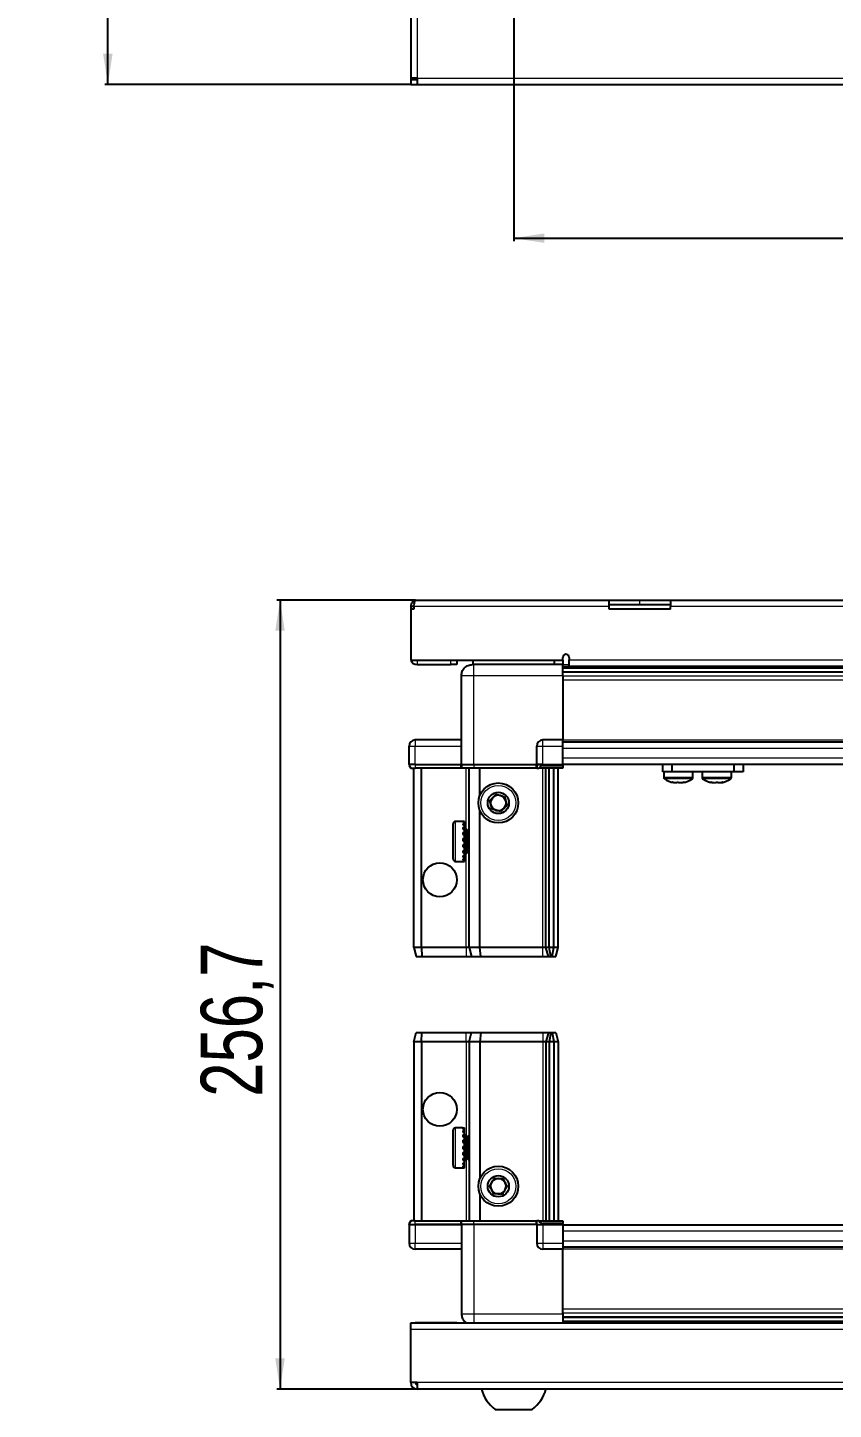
# Model space of a CAD drawing. Header units: millimetres. Extents: x 1021 to 2515, y 312 to 1714.
# Drawn here: x 1020.5 to 1282.6, y 312.1 to 761.7 of the extents above; entities that cross this region are included whole.
import ezdxf

# ---------------------------------------------------------------- set-up
doc = ezdxf.new("R2010")
doc.units = ezdxf.units.MM
doc.layers.add('FORMAT', color=7, linetype='Continuous')
doc.styles.add('SLDTEXTSTYLE0', font='TXT', dxfattribs={"width": 0.75})
doc.dimstyles.new('SLDDIMSTYLE0', dxfattribs={"dimtxt": 20, "dimasz": 10, "dimexe": 0, "dimexo": 0.0625, "dimgap": 5, "dimtad": 2, "dimdec": 1, "dimrnd": 1e-09, "dimzin": 12, "dimdsep": 46, "dimtxsty": 'SLDTEXTSTYLE0', "dimsah": 1, "dimcen": 0.09, "dimadec": 0, "dimazin": 3, "dimtfac": 1, "dimtofl": 0, "dimtmove": 0, "dimatfit": 3, "dimfxl": 0, "dimfrac": 2, "dimtolj": 1, "dimtzin": 12, "dimarcsym": 0})

# ---------------------------------------------------------------- blocks, each defined once
blk = doc.blocks.new('_D')
at = {"layer": 'FORMAT'}
for p, q in [((1145.12, 1542.16), (1045.63, 1542.16)), ((1046.63, 743.16), (1046.63, 1542.16)), ((1145.12, 743.16), (1045.63, 743.16))]:
    blk.add_line(p, q, dxfattribs=at)
for points in [[(1046.63, 1542.16), (1045.09, 1532.16), (1048.17, 1532.16)], [(1046.63, 743.16), (1048.17, 753.16), (1045.09, 753.16)]]:
    blk.add_solid(points, dxfattribs=at)
at = {"layer": 'FORMAT', "insert": (1020.85, 1120.5), "char_height": 20, "attachment_point": 1, "rotation": 90, "style": 'SLDTEXTSTYLE0'}
blk.add_mtext('799', dxfattribs=at)
blk = doc.blocks.new('_D_2')
at = {"layer": 'FORMAT'}
for p, q in [((1178.63, 783.65), (1178.63, 692.16)), ((1510.63, 783.65), (1510.63, 692.16)), ((1178.63, 693.16), (1510.63, 693.16))]:
    blk.add_line(p, q, dxfattribs=at)
for points in [[(1178.63, 693.16), (1188.63, 691.63), (1188.63, 694.7)], [(1510.63, 693.16), (1500.63, 694.7), (1500.63, 691.63)]]:
    blk.add_solid(points, dxfattribs=at)
at = {"layer": 'FORMAT', "insert": (1322.46, 718.95), "char_height": 20, "attachment_point": 1, "style": 'SLDTEXTSTYLE0'}
blk.add_mtext('332', dxfattribs=at)
blk = doc.blocks.new('_D_8')
at = {"layer": 'FORMAT'}
for p, q in [((1146.72, 575.42), (1101.63, 575.42)), ((1102.63, 575.42), (1102.63, 318.72)), ((1147.22, 318.72), (1101.63, 318.72))]:
    blk.add_line(p, q, dxfattribs=at)
for points in [[(1102.63, 575.42), (1101.09, 565.42), (1104.17, 565.42)], [(1102.63, 318.72), (1104.17, 328.72), (1101.09, 328.72)]]:
    blk.add_solid(points, dxfattribs=at)
at = {"layer": 'FORMAT', "insert": (1076.85, 413.82), "char_height": 20, "attachment_point": 1, "rotation": 90, "style": 'SLDTEXTSTYLE0'}
blk.add_mtext('256,7', dxfattribs=at)

msp = doc.modelspace()

# ---------------------------------------------------------------- linework, layer by layer
at = {"color": 7, "linetype": 'Continuous', "lineweight": 25}
for p, q in [((1145.13, 1540.06), (1145.13, 745.26)), ((1147.23, 745.26), (1145.13, 745.26)), ((1145.13, 745.26), (1145.13, 744.66)), ((1147.23, 744.66), (1145.13, 744.66)), ((1145.13, 744.66), (1145.13, 743.16)), ((1145.13, 743.16), (1147.23, 743.16)), ((1147.23, 745.26), (1147.23, 743.16)), ((1147.23, 743.16), (1542.03, 743.16)), ((1146.73, 575.42), (1209.63, 575.42)), ((1209.63, 573.32), (1209.63, 575.42)), ((1209.63, 575.42), (1219.63, 575.42)), ((1219.63, 575.42), (1229.63, 575.42)), ((1229.63, 575.42), (1459.63, 575.42)), ((1229.63, 575.42), (1229.63, 573.32)), ((1146.13, 573.32), (1145.13, 573.32)), ((1145.13, 573.32), (1145.13, 572.42)), ((1146.13, 572.42), (1145.13, 572.42)), ((1145.13, 572.42), (1145.13, 555.92)), ((1146.13, 573.32), (1146.13, 572.42)), ((1219.63, 573.92), (1209.63, 573.92)), ((1209.63, 572.42), (1209.63, 573.32)), ((1229.63, 572.42), (1209.63, 572.42)), ((1229.63, 573.92), (1219.63, 573.92)), ((1229.63, 572.42), (1229.63, 573.32)), ((1145.13, 555.92), (1194.63, 555.92)), ((1147.23, 554.42), (1158.13, 554.42)), ((1160.13, 554.42), (1158.13, 554.42)), ((1160.13, 555.92), (1160.13, 554.42)), ((1165.38, 555.92), (1165.38, 554.42)), ((1194.63, 554.42), (1165.63, 554.42)), ((1191.88, 554.42), (1191.88, 555.92)), ((1194.63, 555.92), (1194.63, 556.77)), ((1194.63, 555.92), (1194.63, 554.42)), ((1194.63, 553.77), (1218.51, 553.77)), ((1196.63, 556.77), (1196.63, 556.02)), ((1196.63, 553.92), (1196.63, 556.02)), ((1196.63, 553.92), (1492.63, 553.92)), ((1213.13, 553.92), (1213.13, 553.77)), ((1213.29, 553.92), (1213.29, 553.77)), ((1213.5, 553.92), (1213.5, 553.77)), ((1214.05, 553.92), (1214.05, 553.77)), ((1214.46, 553.92), (1214.46, 553.77)), ((1215.35, 553.92), (1215.35, 553.77)), ((1215.94, 553.92), (1215.94, 553.77)), ((1217.07, 553.92), (1217.07, 553.77)), ((1217.77, 553.92), (1217.77, 553.77)), ((1218.51, 553.77), (1219.05, 553.77)), ((1219.05, 553.92), (1219.05, 553.77)), ((1219.05, 553.77), (1219.05, 553.77)), ((1219.05, 553.77), (1219.78, 553.77)), ((1219.23, 553.92), (1219.23, 553.77)), ((1219.73, 553.92), (1219.73, 553.77)), ((1219.78, 553.92), (1219.78, 553.77)), ((1219.78, 553.77), (1220.75, 553.77)), ((1219.78, 553.77), (1219.78, 553.77)), ((1220.75, 553.77), (1468.51, 553.77)), ((1221.08, 553.92), (1221.08, 553.77)), ((1221.09, 553.92), (1221.09, 553.77)), ((1221.78, 553.92), (1221.78, 553.77)), ((1222.96, 553.92), (1222.96, 553.77)), ((1223.57, 553.92), (1223.57, 553.77)), ((1224.52, 553.92), (1224.52, 553.77)), ((1224.98, 553.92), (1224.98, 553.77)), ((1225.61, 553.92), (1225.61, 553.77)), ((1225.86, 553.92), (1225.86, 553.77)), ((1226.1, 553.92), (1226.1, 553.77)), ((1226.13, 553.92), (1226.13, 553.77)), ((1161.63, 521.92), (1161.63, 550.92)), ((1494.63, 551.98), (1194.63, 551.98)), ((1494.63, 551.94), (1194.63, 551.94)), ((1194.63, 550.92), (1194.63, 529.92)), ((1144.63, 521.92), (1144.63, 527.92)), ((1161.63, 529.92), (1146.63, 529.92)), ((1186.13, 521.92), (1186.13, 527.92)), ((1194.63, 529.92), (1188.13, 529.92)), ((1194.63, 527.92), (1194.63, 529.92)), ((1194.63, 529.27), (1494.63, 529.27)), ((1194.63, 521.92), (1194.63, 527.92)), ((1144.63, 521.92), (1144.63, 521.59)), ((1144.63, 521.92), (1144.63, 521.92)), ((1144.63, 521.92), (1144.63, 521.59)), ((1146.63, 521.92), (1144.63, 521.92)), ((1144.63, 521.59), (1145.13, 520.72)), ((1144.63, 521.59), (1145.13, 520.72)), ((1146.63, 521.92), (1161.43, 521.92)), ((1161.43, 521.92), (1161.63, 521.92)), ((1161.63, 521.92), (1161.63, 520.72)), ((1161.63, 521.92), (1165.63, 521.92)), ((1165.63, 521.92), (1185.93, 521.92)), ((1185.93, 521.92), (1186.13, 521.92)), ((1186.13, 521.92), (1186.13, 520.72)), ((1188.13, 521.92), (1186.13, 521.92)), ((1186.13, 521.92), (1188.13, 521.92)), ((1188.13, 521.92), (1194.63, 521.92)), ((1188.13, 521.59), (1194.63, 521.59)), ((1194.63, 522.07), (1494.63, 522.07)), ((1194.63, 521.92), (1194.63, 521.59)), ((1194.63, 521.59), (1194.63, 520.72)), ((1227.08, 519.57), (1227.08, 522.07)), ((1230.08, 522.07), (1230.08, 519.57)), ((1250.28, 519.57), (1250.28, 522.07)), ((1253.28, 522.07), (1253.28, 519.57)), ((1145.13, 520.72), (1146.63, 520.72)), ((1146.13, 462.42), (1146.13, 520.72)), ((1161.43, 520.72), (1146.63, 520.72)), ((1148.63, 462.42), (1148.63, 520.72)), ((1161.63, 520.72), (1161.43, 520.72)), ((1165.63, 520.72), (1161.63, 520.72)), ((1164.13, 462.42), (1164.13, 520.72)), ((1185.93, 520.72), (1165.63, 520.72)), ((1167.63, 511.92), (1167.63, 520.72)), ((1186.13, 520.72), (1185.93, 520.72)), ((1186.13, 520.72), (1186.81, 520.72)), ((1194.63, 520.72), (1186.81, 520.72)), ((1189.13, 462.42), (1189.13, 520.72)), ((1190.13, 462.42), (1190.13, 520.72)), ((1191.63, 462.42), (1191.63, 520.72)), ((1193.13, 462.42), (1193.13, 520.72)), ((1230.08, 519.57), (1227.08, 519.57)), ((1227.43, 519.57), (1227.43, 517.66)), ((1250.28, 519.57), (1230.08, 519.57)), ((1236.93, 517.66), (1236.93, 519.57)), ((1239.88, 519.57), (1239.88, 517.66)), ((1239.93, 519.57), (1239.93, 517.66)), ((1249.43, 517.66), (1249.43, 519.57)), ((1253.28, 519.57), (1250.28, 519.57)), ((1167.63, 462.42), (1167.63, 506.92)), ((1158.93, 491.22), (1158.93, 502.62)), ((1162.63, 503.42), (1159.73, 503.42)), ((1162.13, 503.33), (1162.63, 503.33)), ((1162.13, 503.33), (1162.13, 503.16)), ((1162.13, 503.16), (1162.63, 503.16)), ((1162.13, 502.67), (1162.63, 502.67)), ((1162.13, 502.67), (1162.13, 502.29)), ((1162.13, 502.29), (1162.63, 502.29)), ((1162.13, 501.46), (1162.63, 501.46)), ((1162.13, 501.46), (1162.13, 500.9)), ((1162.13, 500.9), (1162.63, 500.9)), ((1162.13, 499.8), (1162.63, 499.8)), ((1162.13, 499.8), (1162.13, 499.12)), ((1162.13, 499.12), (1162.63, 499.12)), ((1162.63, 503.33), (1162.63, 503.42)), ((1162.63, 503.16), (1162.63, 503.33)), ((1162.63, 502.67), (1162.63, 503.16)), ((1162.63, 502.29), (1162.63, 502.67)), ((1162.63, 501.46), (1162.63, 502.29)), ((1162.63, 500.9), (1162.63, 501.46)), ((1162.73, 501.32), (1162.63, 501.32)), ((1162.63, 499.8), (1162.63, 500.9)), ((1162.63, 499.12), (1162.63, 499.8)), ((1162.63, 497.85), (1162.63, 499.12)), ((1162.73, 499.81), (1162.73, 501.32)), ((1162.73, 492.52), (1162.73, 499.81)), ((1163.61, 500.23), (1163.13, 500.92)), ((1163.13, 492.92), (1163.13, 500.92)), ((1164.1, 500.92), (1163.61, 500.23)), ((1163.61, 493.61), (1163.61, 500.23)), ((1164.13, 500.92), (1164.1, 500.92)), ((1164.1, 492.92), (1164.1, 500.92)), ((1162.13, 497.85), (1162.63, 497.85)), ((1162.13, 497.85), (1162.13, 497.12)), ((1162.13, 497.55), (1162.63, 497.55)), ((1162.13, 497.12), (1162.63, 497.12)), ((1162.13, 495.82), (1162.63, 495.82)), ((1162.13, 495.82), (1162.13, 495.1)), ((1162.13, 495.69), (1162.63, 495.69)), ((1162.13, 495.1), (1162.63, 495.1)), ((1162.63, 497.55), (1162.63, 497.85)), ((1162.63, 495.82), (1162.63, 497.12)), ((1162.63, 495.1), (1162.63, 495.69)), ((1162.63, 493.89), (1162.63, 495.1)), ((1159.73, 490.42), (1162.63, 490.42)), ((1162.13, 493.89), (1162.63, 493.89)), ((1162.13, 493.89), (1162.13, 493.26)), ((1162.13, 493.26), (1162.63, 493.26)), ((1162.13, 492.26), (1162.63, 492.26)), ((1162.13, 492.26), (1162.13, 491.78)), ((1162.13, 491.78), (1162.63, 491.78)), ((1162.13, 491.09), (1162.63, 491.09)), ((1162.13, 491.09), (1162.13, 490.8)), ((1162.13, 490.8), (1162.63, 490.8)), ((1162.13, 490.49), (1162.63, 490.49)), ((1162.13, 490.49), (1162.13, 490.42)), ((1162.13, 490.42), (1162.63, 490.42)), ((1162.63, 493.26), (1162.63, 493.89)), ((1162.63, 492.26), (1162.63, 493.26)), ((1162.63, 492.52), (1162.73, 492.52)), ((1162.63, 491.78), (1162.63, 492.26)), ((1162.63, 491.09), (1162.63, 491.78)), ((1162.63, 490.8), (1162.63, 491.09)), ((1162.63, 490.49), (1162.63, 490.8)), ((1162.63, 490.42), (1162.63, 490.49)), ((1162.63, 490.42), (1162.63, 490.42)), ((1163.13, 492.92), (1163.61, 493.61)), ((1163.61, 493.61), (1164.1, 492.92)), ((1164.1, 492.92), (1164.13, 492.92)), ((1148.63, 462.42), (1146.13, 462.42)), ((1146.13, 462.42), (1146.93, 459.42)), ((1146.93, 459.42), (1148.78, 459.42)), ((1163.13, 462.42), (1148.63, 462.42)), ((1148.63, 462.42), (1148.78, 459.42)), ((1148.78, 459.42), (1163.13, 459.42)), ((1164.13, 462.42), (1163.13, 462.42)), ((1163.13, 459.42), (1164.93, 459.42)), ((1167.63, 462.42), (1164.13, 462.42)), ((1164.13, 462.42), (1164.93, 459.42)), ((1164.93, 459.42), (1167.96, 459.42)), ((1188.13, 462.42), (1167.63, 462.42)), ((1167.96, 459.42), (1167.63, 462.42)), ((1167.96, 459.42), (1188.13, 459.42)), ((1189.13, 462.42), (1188.13, 462.42)), ((1188.13, 459.42), (1189.93, 459.42)), ((1190.13, 462.42), (1189.13, 462.42)), ((1189.93, 459.42), (1189.13, 462.42)), ((1189.93, 459.42), (1190.67, 459.42)), ((1191.63, 462.42), (1190.13, 462.42)), ((1190.67, 459.42), (1190.13, 462.42)), ((1190.67, 459.42), (1191.17, 459.42)), ((1191.17, 459.42), (1191.63, 462.42)), ((1191.17, 459.42), (1192.33, 459.42)), ((1193.13, 462.42), (1191.63, 462.42)), ((1192.33, 459.42), (1193.13, 462.42)), ((1146.13, 431.72), (1146.93, 434.72)), ((1146.13, 431.72), (1146.13, 373.42)), ((1148.63, 431.72), (1146.13, 431.72)), ((1146.93, 434.72), (1148.78, 434.72)), ((1148.63, 431.72), (1148.78, 434.72)), ((1148.63, 431.72), (1148.63, 373.42)), ((1163.13, 431.72), (1148.63, 431.72)), ((1148.78, 434.72), (1163.13, 434.72)), ((1163.13, 434.72), (1164.93, 434.72)), ((1164.13, 431.72), (1163.13, 431.72)), ((1164.13, 431.72), (1164.93, 434.72)), ((1164.13, 431.72), (1164.13, 373.42)), ((1167.63, 431.72), (1164.13, 431.72)), ((1164.93, 434.72), (1167.96, 434.72)), ((1167.96, 434.72), (1167.63, 431.72)), ((1188.13, 431.72), (1167.63, 431.72)), ((1167.63, 431.72), (1167.63, 387.22)), ((1167.96, 434.72), (1188.13, 434.72)), ((1188.13, 434.72), (1189.93, 434.72)), ((1189.13, 431.72), (1188.13, 431.72)), ((1189.93, 434.72), (1189.13, 431.72)), ((1189.13, 431.72), (1189.13, 373.42)), ((1190.13, 431.72), (1189.13, 431.72)), ((1189.93, 434.72), (1190.67, 434.72)), ((1190.67, 434.72), (1190.13, 431.72)), ((1190.13, 431.72), (1190.13, 373.42)), ((1191.63, 431.72), (1190.13, 431.72)), ((1190.67, 434.72), (1191.17, 434.72)), ((1191.17, 434.72), (1192.33, 434.72)), ((1191.17, 434.72), (1191.63, 431.72)), ((1191.63, 431.72), (1191.63, 373.42)), ((1193.13, 431.72), (1191.63, 431.72)), ((1192.33, 434.72), (1193.13, 431.72)), ((1193.13, 431.72), (1193.13, 373.42)), ((1158.93, 391.52), (1158.93, 402.92)), ((1162.13, 403.72), (1159.73, 403.72)), ((1162.13, 403.72), (1162.13, 403.71)), ((1162.13, 403.71), (1162.63, 403.71)), ((1162.13, 403.53), (1162.63, 403.53)), ((1162.13, 403.53), (1162.13, 403.31)), ((1162.13, 403.31), (1162.63, 403.31)), ((1162.13, 402.73), (1162.63, 402.73)), ((1162.13, 402.73), (1162.13, 402.31)), ((1162.13, 402.31), (1162.63, 402.31)), ((1162.13, 401.4), (1162.63, 401.4)), ((1162.13, 401.4), (1162.13, 400.81)), ((1162.13, 400.81), (1162.63, 400.81)), ((1162.63, 403.53), (1162.63, 403.71)), ((1162.63, 403.31), (1162.63, 403.53)), ((1162.63, 402.73), (1162.63, 403.31)), ((1162.63, 402.31), (1162.63, 402.73)), ((1162.63, 401.4), (1162.63, 402.31)), ((1162.73, 401.62), (1162.63, 401.62)), ((1162.63, 400.81), (1162.63, 401.4)), ((1162.63, 399.65), (1162.63, 400.81)), ((1162.73, 392.82), (1162.73, 401.62)), ((1163.61, 400.53), (1163.13, 401.22)), ((1163.13, 393.22), (1163.13, 401.22)), ((1164.1, 401.22), (1163.61, 400.53)), ((1163.61, 393.91), (1163.61, 400.53)), ((1164.13, 401.22), (1164.1, 401.22)), ((1164.1, 393.22), (1164.1, 401.22)), ((1162.13, 399.65), (1162.63, 399.65)), ((1162.13, 399.65), (1162.13, 398.96)), ((1162.13, 398.96), (1162.63, 398.96)), ((1162.13, 397.67), (1162.63, 397.67)), ((1162.13, 397.67), (1162.13, 396.93)), ((1162.13, 397.53), (1162.63, 397.53)), ((1162.13, 397.03), (1162.63, 397.03)), ((1162.13, 396.93), (1162.63, 396.93)), ((1162.13, 395.65), (1162.63, 395.65)), ((1162.13, 395.65), (1162.13, 394.94)), ((1162.63, 398.96), (1162.63, 399.65)), ((1162.63, 397.67), (1162.63, 398.96)), ((1162.63, 397.53), (1162.63, 397.67)), ((1162.63, 396.93), (1162.63, 397.03)), ((1162.63, 395.65), (1162.63, 396.93)), ((1162.63, 394.94), (1162.63, 395.65)), ((1162.13, 394.94), (1162.63, 394.94)), ((1162.13, 393.78), (1162.63, 393.78)), ((1162.13, 393.78), (1162.13, 393.17)), ((1162.13, 393.17), (1162.63, 393.17)), ((1162.13, 392.24), (1162.63, 392.24)), ((1162.13, 392.24), (1162.13, 391.8)), ((1162.13, 391.8), (1162.63, 391.8)), ((1162.13, 391.19), (1162.63, 391.19)), ((1162.13, 391.19), (1162.13, 390.96)), ((1162.63, 393.78), (1162.63, 394.94)), ((1162.63, 393.17), (1162.63, 393.78)), ((1162.63, 392.24), (1162.63, 393.17)), ((1162.63, 392.82), (1162.73, 392.82)), ((1162.63, 391.8), (1162.63, 392.24)), ((1162.63, 391.19), (1162.63, 391.8)), ((1162.63, 390.96), (1162.63, 391.19)), ((1163.13, 393.22), (1163.61, 393.91)), ((1163.61, 393.91), (1164.1, 393.22)), ((1164.1, 393.22), (1164.13, 393.22)), ((1159.73, 390.72), (1162.13, 390.72)), ((1162.13, 390.96), (1162.63, 390.96)), ((1162.13, 390.74), (1162.63, 390.74)), ((1162.13, 390.74), (1162.13, 390.72)), ((1162.13, 390.73), (1162.63, 390.73)), ((1162.63, 390.74), (1162.63, 390.96)), ((1162.63, 390.73), (1162.63, 390.74)), ((1167.63, 382.22), (1167.63, 373.42)), ((1145.13, 373.42), (1144.63, 372.55)), ((1146.63, 373.42), (1145.13, 373.42)), ((1146.63, 373.42), (1161.43, 373.42)), ((1161.43, 373.42), (1161.63, 373.42)), ((1161.63, 372.22), (1161.63, 373.42)), ((1161.63, 373.42), (1165.63, 373.42)), ((1165.63, 373.42), (1185.93, 373.42)), ((1185.93, 373.42), (1186.13, 373.42)), ((1186.13, 372.22), (1186.13, 373.42)), ((1186.81, 373.42), (1186.13, 373.42)), ((1186.81, 373.42), (1194.63, 373.42)), ((1194.63, 373.42), (1194.63, 372.55)), ((1144.63, 372.22), (1144.63, 372.55)), ((1144.63, 372.22), (1146.63, 372.22)), ((1144.63, 372.22), (1144.63, 366.22)), ((1161.43, 372.22), (1146.63, 372.22)), ((1146.63, 372.22), (1161.43, 372.22)), ((1161.63, 372.22), (1161.43, 372.22)), ((1165.63, 372.22), (1161.63, 372.22)), ((1161.63, 372.22), (1161.63, 343.22)), ((1185.93, 372.22), (1165.63, 372.22)), ((1186.13, 372.22), (1185.93, 372.22)), ((1186.13, 372.22), (1188.13, 372.22)), ((1186.13, 372.22), (1186.13, 366.22)), ((1194.63, 372.55), (1188.13, 372.55)), ((1194.63, 372.22), (1188.13, 372.22)), ((1188.13, 372.22), (1194.63, 372.22)), ((1194.63, 372.55), (1194.63, 372.55)), ((1194.63, 372.22), (1194.63, 372.55)), ((1194.63, 372.22), (1194.63, 372.22)), ((1194.63, 372.22), (1194.63, 366.22)), ((1494.63, 372.07), (1194.63, 372.07)), ((1161.63, 364.22), (1146.63, 364.22)), ((1194.63, 364.22), (1188.13, 364.22)), ((1194.63, 366.22), (1194.63, 364.22)), ((1494.63, 364.87), (1194.63, 364.87)), ((1194.63, 343.22), (1194.63, 364.22)), ((1194.63, 342.2), (1494.63, 342.2)), ((1194.63, 342.16), (1494.63, 342.16)), ((1145.13, 340.22), (1544.13, 340.22)), ((1145.13, 338.12), (1145.13, 340.22)), ((1145.13, 320.82), (1145.13, 338.12)), ((1160.13, 340.32), (1147.23, 340.32)), ((1160.13, 340.32), (1160.13, 340.22)), ((1218.51, 340.37), (1194.63, 340.37)), ((1213.13, 340.22), (1213.13, 340.37)), ((1213.17, 340.22), (1213.17, 340.37)), ((1213.44, 340.22), (1213.44, 340.37)), ((1213.7, 340.22), (1213.7, 340.37)), ((1214.35, 340.22), (1214.35, 340.37)), ((1214.82, 340.22), (1214.82, 340.37)), ((1215.78, 340.22), (1215.78, 340.37)), ((1216.4, 340.22), (1216.4, 340.37)), ((1217.59, 340.22), (1217.59, 340.37)), ((1218.25, 340.22), (1218.25, 340.37)), ((1218.3, 340.22), (1218.3, 340.37)), ((1219.6, 340.37), (1218.51, 340.37)), ((1219.6, 340.22), (1219.6, 340.37)), ((1219.6, 340.37), (1219.6, 340.37)), ((1220.33, 340.37), (1219.6, 340.37)), ((1219.61, 340.22), (1219.61, 340.37)), ((1220.11, 340.22), (1220.11, 340.37)), ((1220.33, 340.22), (1220.33, 340.37)), ((1220.75, 340.37), (1220.33, 340.37)), ((1220.33, 340.37), (1220.33, 340.37)), ((1468.51, 340.37), (1220.75, 340.37)), ((1221.61, 340.22), (1221.61, 340.37)), ((1222.3, 340.22), (1222.3, 340.37)), ((1223.42, 340.22), (1223.42, 340.37)), ((1224, 340.22), (1224, 340.37)), ((1224.87, 340.22), (1224.87, 340.37)), ((1225.27, 340.22), (1225.27, 340.37)), ((1225.8, 340.22), (1225.8, 340.37)), ((1225.99, 340.22), (1225.99, 340.37)), ((1226.13, 340.22), (1226.13, 340.37)), ((1147.23, 320.82), (1145.13, 320.82)), ((1147.23, 320.82), (1147.23, 318.72)), ((1542.03, 318.72), (1147.23, 318.72)), ((1172.63, 312.12), (1184.63, 312.12))]:
    msp.add_line(p, q, dxfattribs=at)
at = {"color": 8, "linetype": 'Continuous', "lineweight": 18}
for p, q in [((1147.23, 1540.06), (1147.23, 745.26)), ((1147.23, 745.26), (1542.03, 745.26)), ((1219.63, 573.92), (1219.63, 575.42)), ((1209.63, 573.32), (1146.13, 573.32)), ((1459.63, 573.32), (1229.63, 573.32)), ((1147.23, 555.92), (1147.23, 554.42)), ((1158.13, 554.42), (1158.13, 555.92)), ((1194.63, 554.42), (1196.63, 554.42)), ((1494.63, 553.18), (1194.63, 553.18)), ((1196.63, 556.02), (1492.63, 556.02)), ((1165.63, 550.92), (1194.63, 550.92)), ((1165.63, 521.92), (1165.63, 550.92)), ((1194.63, 550.74), (1494.63, 550.74)), ((1494.63, 549.32), (1194.63, 549.32)), ((1144.63, 527.92), (1146.63, 527.92)), ((1146.63, 529.92), (1146.63, 527.92)), ((1146.63, 521.92), (1146.63, 527.92)), ((1146.63, 527.92), (1161.63, 527.92)), ((1186.13, 527.92), (1188.13, 527.92)), ((1188.13, 527.92), (1188.13, 529.92)), ((1188.13, 521.92), (1188.13, 527.92)), ((1188.13, 527.92), (1194.63, 527.92)), ((1194.63, 529.92), (1494.63, 529.92)), ((1194.63, 527.27), (1494.63, 527.27)), ((1146.63, 521.92), (1146.63, 520.72)), ((1161.43, 520.72), (1161.43, 521.92)), ((1165.63, 521.92), (1165.63, 520.72)), ((1185.93, 520.72), (1185.93, 521.92)), ((1188.13, 521.92), (1188.13, 521.59)), ((1194.63, 524.07), (1494.63, 524.07)), ((1163.13, 500.92), (1163.13, 520.72)), ((1188.13, 462.42), (1188.13, 520.72)), ((1236.93, 517.66), (1227.43, 517.66)), ((1236.74, 517.29), (1227.62, 517.29)), ((1239.93, 517.66), (1239.88, 517.66)), ((1249.43, 517.66), (1239.93, 517.66)), ((1240.12, 517.29), (1240.07, 517.29)), ((1249.24, 517.29), (1240.12, 517.29)), ((1159.73, 490.42), (1159.73, 503.42)), ((1163.13, 462.42), (1163.13, 492.92)), ((1163.13, 462.42), (1163.13, 459.42)), ((1188.13, 459.42), (1188.13, 462.42)), ((1163.13, 431.72), (1163.13, 434.72)), ((1163.13, 431.72), (1163.13, 401.22)), ((1188.13, 434.72), (1188.13, 431.72)), ((1188.13, 431.72), (1188.13, 373.42)), ((1159.73, 390.72), (1159.73, 403.72)), ((1163.13, 393.22), (1163.13, 373.42)), ((1146.63, 372.22), (1146.63, 373.42)), ((1161.43, 372.22), (1161.43, 373.42)), ((1165.63, 372.22), (1165.63, 373.42)), ((1185.93, 372.22), (1185.93, 373.42)), ((1146.63, 372.22), (1146.63, 366.22)), ((1165.63, 372.22), (1165.63, 343.22)), ((1188.13, 372.22), (1188.13, 372.55)), ((1188.13, 372.22), (1188.13, 366.22)), ((1194.63, 372.22), (1194.63, 372.55)), ((1494.63, 370.07), (1194.63, 370.07)), ((1144.63, 366.22), (1146.63, 366.22)), ((1146.63, 366.22), (1161.63, 366.22)), ((1146.63, 364.22), (1146.63, 366.22)), ((1186.13, 366.22), (1188.13, 366.22)), ((1188.13, 366.22), (1194.63, 366.22)), ((1188.13, 366.22), (1188.13, 364.22)), ((1494.63, 366.87), (1194.63, 366.87)), ((1494.63, 364.22), (1194.63, 364.22)), ((1165.63, 343.22), (1194.63, 343.22)), ((1194.63, 344.82), (1494.63, 344.82)), ((1494.63, 343.4), (1194.63, 343.4)), ((1544.13, 338.12), (1145.13, 338.12)), ((1147.23, 340.22), (1147.23, 340.32)), ((1194.63, 340.96), (1494.63, 340.96)), ((1542.03, 320.82), (1147.23, 320.82))]:
    msp.add_line(p, q, dxfattribs=at)
at = {"color": 7, "linetype": 'Continuous', "lineweight": 25, "flags": 128}
msp.add_lwpolyline([(1147.23, 340.32), (1146.82, 340.28), (1146.59, 340.22)], dxfattribs=at)
at = {"color": 7, "linetype": 'Continuous', "lineweight": 25}
for centre, radius in [((1173.63, 509.42), 6.5), ((1173.63, 509.42), 3.46), ((1154.63, 484.42), 5.5), ((1154.63, 409.72), 5.5), ((1173.63, 384.72), 6.5), ((1173.63, 384.72), 3.46)]:
    msp.add_circle(centre, radius, dxfattribs=at)
at = {"color": 8, "linetype": 'Continuous', "lineweight": 18}
for centre in [(1173.63, 509.42), (1173.63, 384.72)]:
    msp.add_circle(centre, 5.7, dxfattribs=at)
at = {"color": 7, "linetype": 'Continuous', "lineweight": 25}
for centre, radius, start, end in [((1195.63, 556.77), 1, 0, 180), ((1147.23, 556.52), 2.1, 196.6015, 270), ((1146.63, 527.92), 2, 90, 180), ((1188.13, 527.92), 2, 90, 180), ((1227.88, 517.66), 0.45, 180, 235.2821), ((1232.18, 523.87), 8, 235.2821, 258.9392), ((1232.18, 523.87), 8, 281.0076, 304.7179), ((1236.48, 517.66), 0.45, 304.7179, 0), ((1240.33, 517.66), 0.45, 180, 235.2821), ((1240.38, 517.66), 0.45, 180, 235.2821), ((1244.63, 523.87), 8, 235.2821, 255.8287), ((1244.68, 523.87), 8, 235.2821, 259.0625), ((1244.68, 523.87), 8, 280.8753, 304.7179), ((1248.98, 517.66), 0.45, 304.7179, 0), ((1173.63, 509.42), 2.5, 134.9221, 194.9221), ((1173.63, 509.42), 2.5, 194.9221, 254.9221), ((1173.63, 509.42), 2.5, 74.9221, 134.9221), ((1173.63, 509.42), 2.5, 14.9221, 74.9221), ((1173.63, 509.42), 2.5, 314.9221, 14.9221), ((1173.63, 509.42), 2.5, 254.9221, 314.9221), ((1159.73, 502.62), 0.8, 90, 180), ((1163.13, 501.32), 0.4, 180, 270), ((1159.73, 491.22), 0.8, 180, 270), ((1163.13, 492.52), 0.4, 90, 180), ((1159.73, 402.92), 0.8, 90, 180), ((1163.13, 401.62), 0.4, 180, 270), ((1159.73, 391.52), 0.8, 180, 270), ((1163.13, 392.82), 0.4, 90, 180), ((1173.63, 384.72), 2.5, 87.376, 147.376), ((1173.63, 384.72), 2.5, 27.376, 87.376), ((1173.63, 384.72), 2.5, 147.376, 207.376), ((1173.63, 384.72), 2.5, 207.376, 267.376), ((1173.63, 384.72), 2.5, 267.376, 327.376), ((1173.63, 384.72), 2.5, 327.376, 27.376), ((1146.63, 366.22), 2, 180, 270), ((1188.13, 366.22), 2, 180, 270), ((1147.23, 320.82), 2.1, 180, 270), ((1147.23, 320.82), 0.6, 180, 270), ((1179.65, 321.74), 11.91, 194.7004, 233.8734), ((1177.6, 321.74), 11.91, 306.1266, 345.2996)]:
    msp.add_arc(centre, radius, start, end, dxfattribs=at)
for centre, start_param, end_param in [((1188.13, 518.12), 0, 0.722734), ((1188.13, 376.02), 2.418858, 3.141593)]:
    msp.add_ellipse(centre, major_axis=(0, 3.46), ratio=0.57735, start_param=start_param, end_param=end_param, dxfattribs=at)
for points, knots in [([(1146.13, 573.32), (1146.18, 573.57), (1146.27, 574.07), (1146.4, 574.71), (1146.53, 575.17), (1146.64, 575.39), (1146.71, 575.41), (1146.73, 575.42)], [0, 0, 0, 0, 0.2302553, 0.4485219, 0.6667858, 0.8850496, 1, 1, 1, 1]), ([(1146.73, 575.33), (1146.65, 575.32), (1146.33, 575.27), (1145.84, 574.94), (1145.38, 574.39), (1145.16, 573.81), (1145.14, 573.45), (1145.13, 573.32)], [0, 0, 0, 0, 0.089262, 0.347509, 0.605751, 0.863994, 1, 1, 1, 1]), ([(1161.63, 550.92), (1161.68, 551.36), (1161.75, 552.04), (1162.18, 552.85), (1162.64, 553.41), (1163.2, 553.86), (1164.01, 554.3), (1164.69, 554.37), (1165.13, 554.42)], [0, 0, 0, 0, 0.2394568, 0.3683607, 0.5, 0.6316393, 0.7605432, 1, 1, 1, 1]), ([(1165.63, 554.42), (1165.56, 554.42), (1165.43, 554.42), (1165.27, 554.42), (1165.15, 554.42), (1165.14, 554.42), (1165.13, 554.42)], [0, 0, 0, 0, 0.249394, 0.500333, 0.750167, 1, 1, 1, 1]), ([(1194.63, 550.92), (1194.63, 551.31), (1194.63, 552.1), (1194.63, 553.15), (1194.63, 553.94), (1194.63, 554.36), (1194.63, 554.4), (1194.63, 554.42)], [0, 0, 0, 0, 0.214694, 0.429388, 0.644082, 0.858775, 1, 1, 1, 1]), ([(1230.68, 516.02), (1230.68, 516.01), (1230.68, 516.01), (1230.54, 516.04), (1230.36, 516.09), (1230.21, 516.15), (1230.14, 516.18), (1230.13, 516.19), (1230.13, 516.19), (1230.14, 516.19), (1230.16, 516.19), (1230.23, 516.17), (1230.52, 516.11), (1230.9, 516.03), (1231.32, 516.01), (1231.59, 516.03), (1231.75, 516.1), (1231.85, 516.17), (1231.92, 516.19), (1231.95, 516.19), (1231.97, 516.19), (1231.99, 516.19), (1232.03, 516.19), (1232.13, 516.15), (1232.29, 516.09), (1232.51, 516.03), (1232.81, 516.01), (1233.15, 516.03), (1233.46, 516.08), (1233.7, 516.13), (1233.82, 516.15), (1233.9, 516.17), (1233.95, 516.18), (1233.99, 516.19), (1234.01, 516.19), (1234.01, 516.19), (1234.01, 516.19)], [0, 0, 0, 0, 0.026098, 0.079837, 0.137205, 0.178357, 0.199039, 0.20334, 0.207689, 0.210723, 0.214544, 0.22148, 0.248602, 0.355777, 0.404897, 0.454423, 0.54605, 0.591404, 0.597119, 0.601325, 0.604382, 0.607444, 0.611991, 0.624229, 0.678519, 0.75975, 0.804305, 0.849026, 0.923625, 0.95136, 0.968708, 0.979996, 0.991142, 0.995473, 0.998845, 1, 1, 1, 1]), ([(1234.01, 516.19), (1234.02, 516.19), (1234.02, 516.19), (1234.03, 516.19), (1233.98, 516.15), (1233.84, 516.09), (1233.7, 516.03), (1233.65, 516.01), (1233.69, 516.02), (1233.71, 516.02)], [0, 0, 0, 0, 0.015183, 0.036536, 0.0957, 0.360142, 0.675239, 0.874535, 1, 1, 1, 1]), ([(1243.17, 516.02), (1243.17, 516.01), (1243.19, 516.01), (1243.05, 516.06), (1242.89, 516.12), (1242.77, 516.18), (1242.77, 516.19), (1242.77, 516.19), (1242.79, 516.19), (1242.81, 516.19), (1242.9, 516.17), (1243.24, 516.09), (1243.66, 516.02), (1244.1, 516.01), (1244.32, 516.04), (1244.49, 516.1), (1244.61, 516.15), (1244.69, 516.18), (1244.74, 516.19), (1244.76, 516.19), (1244.78, 516.19), (1244.81, 516.19), (1244.87, 516.17), (1245, 516.11), (1245.15, 516.03), (1245.46, 516.01), (1245.85, 516.03), (1246.23, 516.1), (1246.53, 516.17), (1246.64, 516.19), (1246.66, 516.19), (1246.67, 516.19), (1246.68, 516.19), (1246.68, 516.19), (1246.62, 516.15), (1246.44, 516.09), (1246.24, 516.03), (1246.2, 516.02), (1246.19, 516.02)], [0, 0, 0, 0, 0.028363, 0.080682, 0.138356, 0.167292, 0.170918, 0.173795, 0.176698, 0.18005, 0.186399, 0.213077, 0.319019, 0.35398, 0.399283, 0.447645, 0.482337, 0.499772, 0.503397, 0.507064, 0.509622, 0.512843, 0.51869, 0.541554, 0.631904, 0.673313, 0.715064, 0.792307, 0.830541, 0.835358, 0.838904, 0.841481, 0.844063, 0.847895, 0.858212, 0.90398, 0.972459, 1, 1, 1, 1]), ([(1170.84, 510.17), (1171.21, 510.53), (1171.89, 511.22), (1172.57, 511.89), (1172.89, 512.21)], [0, 0, 0, 0, 0.534686, 1, 1, 1, 1]), ([(1171.59, 507.38), (1171.5, 507.71), (1171.28, 508.51), (1171.03, 509.47), (1170.87, 510.05), (1170.84, 510.17)], [0, 0, 0, 0, 0.362901, 0.866875, 1, 1, 1, 1]), ([(1172.89, 512.21), (1173.38, 512.08), (1174.32, 511.82), (1175.24, 511.57), (1175.67, 511.46)], [0, 0, 0, 0, 0.5346859, 1, 1, 1, 1]), ([(1176.42, 508.67), (1176.05, 508.3), (1175.37, 507.62), (1174.69, 506.95), (1174.37, 506.63)], [0, 0, 0, 0, 0.534686, 1, 1, 1, 1]), ([(1175.67, 511.46), (1175.71, 511.34), (1175.86, 510.76), (1176.12, 509.8), (1176.33, 509), (1176.42, 508.67)], [0, 0, 0, 0, 0.133125, 0.637099, 1, 1, 1, 1]), ([(1174.37, 506.63), (1173.87, 506.76), (1172.94, 507.02), (1172.02, 507.27), (1171.59, 507.38)], [0, 0, 0, 0, 0.534686, 1, 1, 1, 1]), ([(1170.75, 384.85), (1171.02, 385.29), (1171.54, 386.1), (1172.06, 386.91), (1172.3, 387.28)], [0, 0, 0, 0, 0.534686, 1, 1, 1, 1]), ([(1172.3, 387.28), (1172.82, 387.26), (1173.78, 387.22), (1174.74, 387.17), (1175.19, 387.15)], [0, 0, 0, 0, 0.534686, 1, 1, 1, 1]), ([(1175.19, 387.15), (1175.34, 386.85), (1175.72, 386.11), (1176.18, 385.23), (1176.46, 384.7), (1176.51, 384.59)], [0, 0, 0, 0, 0.362901, 0.866875, 1, 1, 1, 1]), ([(1172.07, 382.29), (1172.02, 382.4), (1171.74, 382.93), (1171.28, 383.81), (1170.9, 384.55), (1170.75, 384.85)], [0, 0, 0, 0, 0.133125, 0.637099, 1, 1, 1, 1]), ([(1174.96, 382.16), (1174.44, 382.18), (1173.48, 382.22), (1172.52, 382.27), (1172.07, 382.29)], [0, 0, 0, 0, 0.534686, 1, 1, 1, 1]), ([(1176.51, 384.59), (1176.23, 384.15), (1175.71, 383.34), (1175.2, 382.53), (1174.96, 382.16)], [0, 0, 0, 0, 0.534686, 1, 1, 1, 1]), ([(1161.63, 343.22), (1161.68, 342.78), (1161.75, 342.1), (1162.18, 341.29), (1162.64, 340.73), (1163.04, 340.37), (1163.3, 340.24), (1163.35, 340.22)], [0, 0, 0, 0, 0.3630185, 0.5584377, 0.7580039, 0.9575702, 1, 1, 1, 1]), ([(1194.63, 343.22), (1194.63, 342.82), (1194.63, 342.03), (1194.63, 341.02), (1194.63, 340.39), (1194.63, 340.23), (1194.63, 340.22)], [0, 0, 0, 0, 0.32552, 0.65104, 0.97656, 1, 1, 1, 1])]:
    msp.add_open_spline(points, degree=3, knots=knots, dxfattribs=at)
at = {"color": 8, "linetype": 'Continuous', "lineweight": 18}
for points, knots in [([(1165.63, 550.92), (1165.63, 551.36), (1165.63, 552.04), (1165.63, 552.85), (1165.63, 553.41), (1165.63, 553.86), (1165.63, 554.3), (1165.63, 554.37), (1165.63, 554.42)], [0, 0, 0, 0, 0.239457, 0.368361, 0.5, 0.631639, 0.760543, 1, 1, 1, 1]), ([(1165.63, 343.22), (1165.63, 342.78), (1165.63, 342.1), (1165.63, 341.29), (1165.63, 340.73), (1165.63, 340.37), (1165.63, 340.24), (1165.63, 340.22)], [0, 0, 0, 0, 0.363018, 0.558438, 0.758004, 0.95757, 1, 1, 1, 1])]:
    msp.add_open_spline(points, degree=3, knots=knots, dxfattribs=at)
for points in [[(1161.63, 550.92), (1161.69, 550.92), (1161.81, 550.92), (1162.73, 550.92), (1164.06, 550.92), (1165.11, 550.92), (1165.63, 550.92)], [(1161.63, 343.22), (1161.69, 343.22), (1161.81, 343.22), (1162.73, 343.22), (1164.06, 343.22), (1165.11, 343.22), (1165.63, 343.22)]]:
    msp.add_open_spline(points, degree=3, dxfattribs=at)

# ---------------------------------------------------------------- dimensions: what is measured, and where the dimension line sits
at = {"layer": 'FORMAT'}
for base, p1, p2, angle, picture, middle in [((1046.63, 1542.16), (1145.13, 743.16), (1145.13, 1542.16), 90, '_D', (1046.63, 1142.66)), ((1510.63, 693.16), (1178.63, 783.66), (1510.63, 783.66), 0, '_D_2', (1344.63, 693.16)), ((1102.63, 318.72), (1146.73, 575.42), (1147.23, 318.72), 90, '_D_8', (1102.63, 447.07))]:
    dim = msp.add_linear_dim(base=base, p1=p1, p2=p2, angle=angle, dimstyle='SLDDIMSTYLE0', dxfattribs=at)
    dim.commit()
    dim.dimension.update_dxf_attribs({"geometry": picture, "text_midpoint": middle, "dimtype": 160})

doc.saveas('drawing.dxf')
